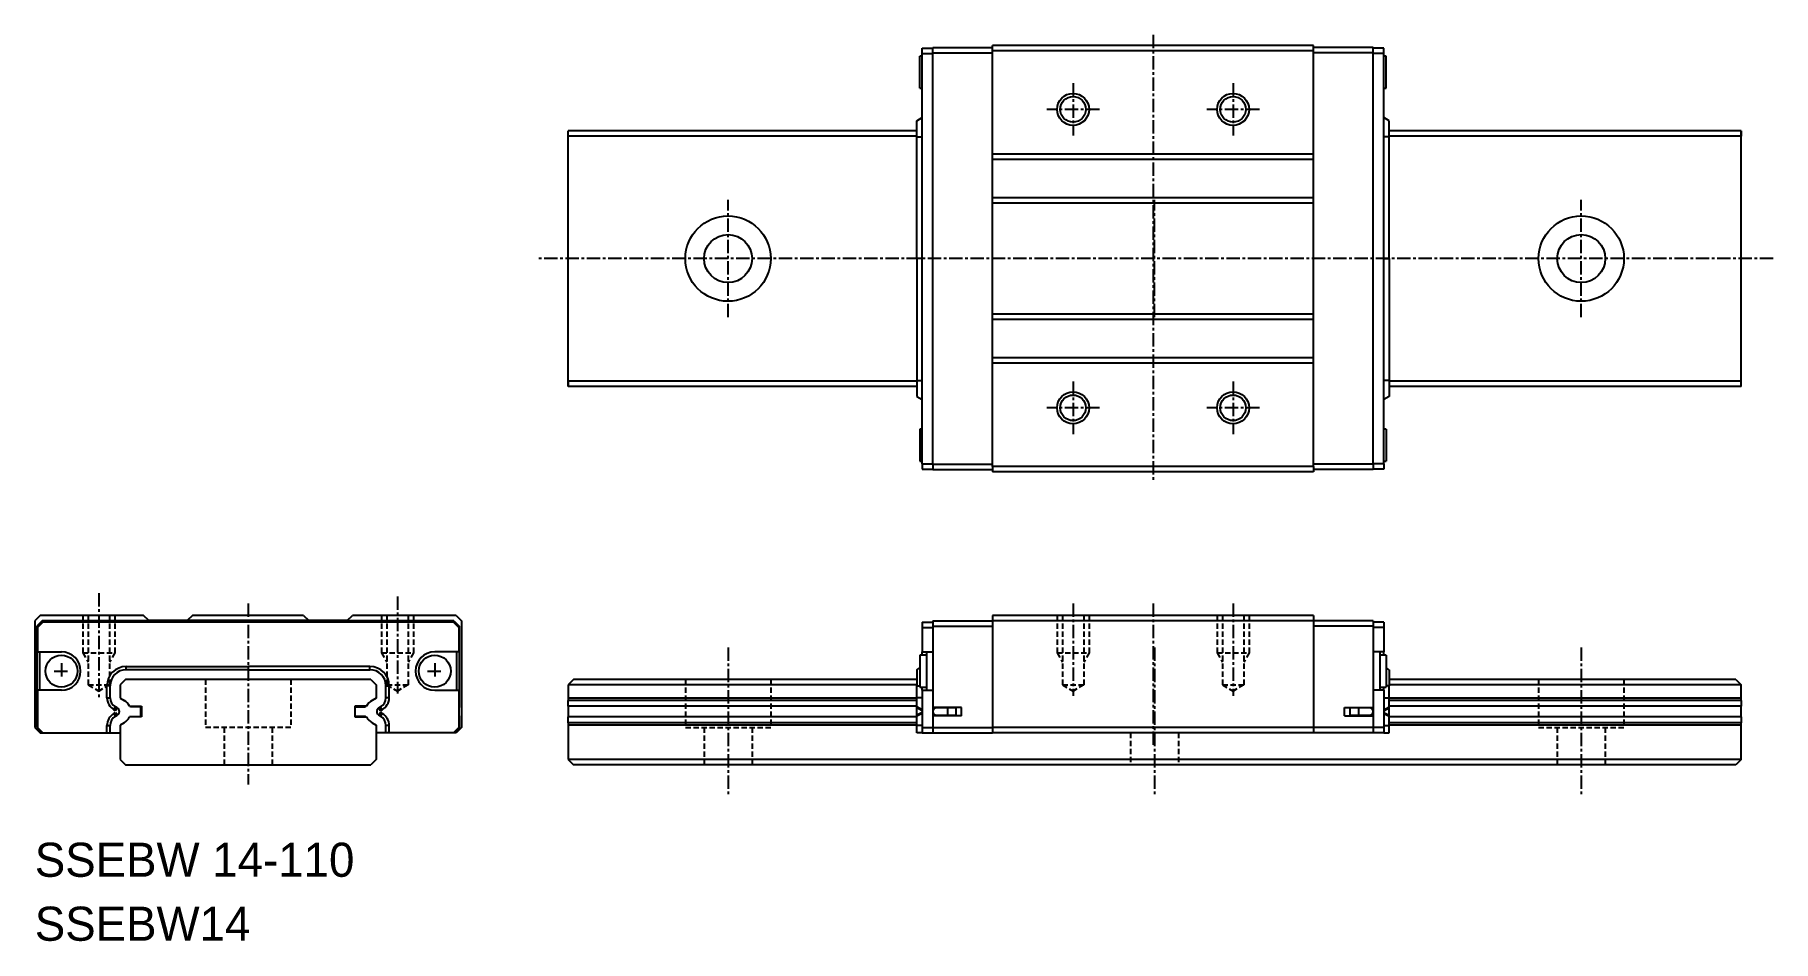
# Model space of a CAD drawing. Extents: x 10 to 173, y 10 to 95.
import ezdxf

# ---------------------------------------------------------------- set-up
doc = ezdxf.new("R2010")
doc.units = 0
doc.linetypes.add('CENTER', pattern=[2, 1.25, -0.25, 0.25, -0.25])
doc.linetypes.add('DASHED', pattern=[0.75, 0.5, -0.25])
doc.layers.get('0').update_dxf_attribs({"linetype": 'CONTINUOUS'})
doc.layers.add('CENTER', color=1, linetype='CENTER')

msp = doc.modelspace()

# ---------------------------------------------------------------- linework, layer by layer
at = {"color": 7, "linetype": 'CONTINUOUS'}
for p, q in [((93.2, 93), (93, 93)), ((93, 90), (93, 93)), ((93.2, 93.75), (94.2, 93.75)), ((93.2, 93.25), (93.2, 93.75)), ((93.2, 54.75), (93.2, 93.25)), ((93.2, 93.25), (94.2, 93.25)), ((94.2, 93.8), (99.8, 93.8)), ((94.2, 93.3), (94.2, 93.8)), ((94.2, 54.7), (94.2, 93.3)), ((94.2, 93.3), (99.8, 93.3)), ((129.9, 94), (99.8, 94)), ((99.8, 93.5), (99.8, 94)), ((99.8, 54.5), (99.8, 93.5)), ((129.9, 93.5), (99.8, 93.5)), ((129.9, 93.5), (129.9, 94)), ((135.5, 93.8), (129.9, 93.8)), ((129.9, 54.5), (129.9, 93.5)), ((135.5, 93.3), (129.9, 93.3)), ((135.5, 93.3), (135.5, 93.8)), ((136.5, 93.75), (135.5, 93.75)), ((135.5, 54.7), (135.5, 93.3)), ((136.5, 93.25), (135.5, 93.25)), ((136.5, 93.25), (136.5, 93.75)), ((136.5, 54.75), (136.5, 93.25)), ((136.7, 93), (136.5, 93)), ((136.7, 90), (136.7, 93)), ((93, 90), (93.2, 90)), ((136.5, 90), (136.7, 90)), ((92.7, 86.93), (93.2, 87.23)), ((92.7, 85.43), (92.7, 86.93)), ((137, 86.93), (136.5, 87.23)), ((137, 85.43), (137, 86.93)), ((92.7, 86), (60, 86)), ((60, 85.5), (60, 86)), ((60, 62), (60, 86)), ((92.7, 85.5), (60, 85.5)), ((92.7, 74), (92.7, 85.43)), ((92.7, 85.43), (93.2, 85.43)), ((137, 85.43), (136.5, 85.43)), ((170, 86), (137, 86)), ((170, 85.5), (137, 85.5)), ((137, 74), (137, 85.43)), ((170, 86), (170, 85.5)), ((170, 62), (170, 86)), ((129.9, 83.8), (99.8, 83.8)), ((129.9, 83.3), (99.8, 83.3)), ((129.9, 79.7), (99.8, 79.7)), ((129.9, 79.2), (99.8, 79.2)), ((92.7, 74), (92.7, 62.57)), ((93.2, 74), (92.7, 74)), ((136.5, 74), (137, 74)), ((137, 74), (137, 62.57)), ((129.9, 68.8), (99.8, 68.8)), ((129.9, 68.3), (99.8, 68.3)), ((129.9, 64.7), (99.8, 64.7)), ((129.9, 64.2), (99.8, 64.2)), ((92.7, 62.5), (60, 62.5)), ((60, 62.5), (60, 62)), ((92.7, 62), (60, 62)), ((92.7, 62.57), (93.2, 62.57)), ((92.7, 62.57), (92.7, 61.07)), ((137, 62.57), (136.5, 62.57)), ((137, 62.57), (137, 61.07)), ((170, 62.5), (137, 62.5)), ((170, 62), (137, 62)), ((170, 62), (170, 62.5)), ((92.7, 61.07), (93.2, 60.77)), ((137, 61.07), (136.5, 60.77)), ((93, 58), (93, 55)), ((93.2, 58), (93, 58)), ((136.7, 58), (136.5, 58)), ((136.7, 58), (136.7, 55)), ((93, 55), (93.2, 55)), ((93.2, 54.75), (93.2, 54.25)), ((93.2, 54.75), (94.2, 54.75)), ((93.2, 54.25), (94.2, 54.25)), ((94.2, 54.7), (99.8, 54.7)), ((94.2, 54.7), (94.2, 54.2)), ((94.2, 54.2), (99.8, 54.2)), ((129.9, 54.5), (99.8, 54.5)), ((99.8, 54.5), (99.8, 54)), ((129.9, 54), (99.8, 54)), ((135.5, 54.7), (129.9, 54.7)), ((129.9, 54.5), (129.9, 54)), ((135.5, 54.2), (129.9, 54.2)), ((136.5, 54.75), (135.5, 54.75)), ((135.5, 54.7), (135.5, 54.2)), ((136.5, 54.25), (135.5, 54.25)), ((136.5, 55), (136.7, 55)), ((136.5, 54.75), (136.5, 54.25)), ((10.5, 40.5), (10, 40)), ((10, 40), (10, 30)), ((10.7, 40), (10.2, 39.5)), ((10.2, 39.5), (10.2, 31.9)), ((10.75, 39.9), (10.25, 39.4)), ((10.25, 39.4), (10.25, 37.1)), ((20.2, 40.5), (10.5, 40.5)), ((49.3, 40), (10.7, 40)), ((49.25, 39.9), (10.75, 39.9)), ((20.7, 40.05), (20.2, 40.5)), ((39.3, 40.05), (20.7, 40.05)), ((24.8, 40.5), (24.3, 40.05)), ((35.2, 40.5), (24.8, 40.5)), ((35.2, 40.5), (35.7, 40.05)), ((39.3, 40.05), (39.8, 40.5)), ((49.5, 40.5), (39.8, 40.5)), ((49.25, 39.9), (49.75, 39.4)), ((49.3, 40), (49.8, 39.5)), ((49.5, 40.5), (50, 40)), ((49.75, 39.4), (49.75, 37.1)), ((49.8, 39.5), (49.8, 31.9)), ((50, 40), (50, 30)), ((93.2, 39.9), (94.2, 39.9)), ((93.2, 39.9), (93.2, 39.4)), ((93.2, 39.4), (93.2, 37.1)), ((93.2, 39.4), (94.2, 39.4)), ((94.2, 40), (99.8, 40)), ((94.2, 40), (94.2, 39.5)), ((94.2, 39.5), (99.8, 39.5)), ((94.2, 39.5), (94.2, 31.9)), ((129.9, 40.5), (99.8, 40.5)), ((99.8, 40.5), (99.8, 40)), ((129.9, 40), (99.8, 40)), ((99.8, 40), (99.8, 30)), ((129.9, 40.5), (129.9, 40)), ((135.5, 40), (129.9, 40)), ((129.9, 40), (129.9, 30)), ((135.5, 39.5), (129.9, 39.5)), ((135.5, 40), (135.5, 39.5)), ((136.5, 39.9), (135.5, 39.9)), ((135.5, 39.5), (135.5, 31.9)), ((136.5, 39.4), (135.5, 39.4)), ((136.5, 39.9), (136.5, 39.4)), ((136.5, 39.4), (136.5, 37.1)), ((10.25, 37.1), (12.5, 37.1)), ((10.45, 37.1), (10.45, 33.5)), ((49.75, 37.1), (47.5, 37.1)), ((49.55, 37.1), (49.55, 33.5)), ((93.6, 36.8), (93, 36.8)), ((93, 36.8), (93, 33.8)), ((93.2, 36.8), (93.2, 37.1)), ((93.2, 37.1), (94.2, 37.1)), ((93.6, 37.1), (93.6, 33.5)), ((136.5, 37.1), (135.5, 37.1)), ((136.1, 37.1), (136.1, 33.5)), ((136.7, 36.8), (136.1, 36.8)), ((136.5, 36.8), (136.5, 37.1)), ((136.7, 36.8), (136.7, 33.8)), ((18.5, 34.5), (18, 34)), ((41.5, 34.5), (18.5, 34.5)), ((18.57, 35.73), (30, 35.73)), ((18.57, 35.43), (18.57, 35.73)), ((30, 35.43), (18.57, 35.43)), ((41.43, 35.73), (30, 35.73)), ((30, 35.73), (30, 35.43)), ((30, 35.43), (41.43, 35.43)), ((41.43, 35.43), (41.43, 35.73)), ((41.5, 34.5), (42, 34)), ((60.5, 34.5), (60, 34)), ((92.7, 34.5), (60.5, 34.5)), ((92.7, 35.43), (93, 35.61)), ((92.7, 35.43), (92.7, 33.93)), ((137, 35.43), (136.7, 35.61)), ((137, 35.43), (137, 33.93)), ((169.5, 34.5), (137, 34.5)), ((169.5, 34.5), (170, 34)), ((10.25, 33.5), (10.25, 30)), ((12.5, 33.5), (10.25, 33.5)), ((16.77, 32.805322), (16.77, 33.93)), ((17.07, 33.93), (16.77, 33.93)), ((16.77, 32.805322), (17.07, 32.805322)), ((17.07, 32.805322), (17.07, 33.93)), ((18, 34), (18, 32.764907)), ((18, 32.764907), (18.3685, 32.552154)), ((42, 32.764907), (41.6315, 32.552154)), ((42, 34), (42, 32.764907)), ((42.93, 33.93), (43.23, 33.93)), ((42.93, 32.805322), (42.93, 33.93)), ((43.23, 32.805322), (42.93, 32.805322)), ((43.23, 32.805322), (43.23, 33.93)), ((47.5, 33.5), (49.75, 33.5)), ((49.75, 33.5), (49.75, 30)), ((92.7, 34), (60, 34)), ((60, 34), (60, 32.764907)), ((92.7, 32.764907), (60, 32.764907)), ((60, 32.764907), (60, 32.552154)), ((92.7, 33.93), (93, 33.93)), ((92.7, 32.805322), (92.7, 33.93)), ((93.2, 32.805322), (92.7, 32.805322)), ((92.7, 31.939296), (92.7, 32.805322)), ((93, 33.8), (93.6, 33.8)), ((93.2, 33.5), (93.2, 33.8)), ((93.2, 33.5), (93.2, 30)), ((93.2, 33.5), (94.2, 33.5)), ((136.5, 33.5), (135.5, 33.5)), ((136.1, 33.8), (136.7, 33.8)), ((136.5, 33.5), (136.5, 33.8)), ((136.5, 33.5), (136.5, 30)), ((136.5, 32.805322), (137, 32.805322)), ((137, 33.93), (136.7, 33.93)), ((170, 34), (137, 34)), ((137, 32.805322), (137, 33.93)), ((137, 31.939296), (137, 32.805322)), ((170, 32.764907), (137, 32.764907)), ((170, 32.764907), (170, 34)), ((170, 32.552154), (170, 32.764907)), ((10.2, 31.9), (10.25, 31.9)), ((10.2, 31.1), (10.2, 31.9)), ((10.2, 31.1), (10.25, 31.1)), ((10.2, 31.1), (10.2, 30)), ((17.42, 31.679489), (17.57, 31.939296)), ((17.580883, 31.586603), (17.42, 31.679489)), ((17.42, 31.320511), (17.580883, 31.413397)), ((17.42, 31.320511), (17.57, 31.060704)), ((17.730883, 31.84641), (17.57, 31.939296)), ((17.57, 31.060704), (17.730883, 31.15359)), ((17.580883, 31.586603), (17.730883, 31.84641)), ((17.580883, 31.413397), (17.730883, 31.15359)), ((18.888805, 32), (20, 32)), ((20, 31), (18.888805, 31)), ((18.966567, 30.999956), (18.988891, 31.049998)), ((18.9889, 31.950006), (18.966568, 32.000056)), ((18.988886, 31.05), (19.95, 31.05)), ((19.95, 31.95), (18.988894, 31.95)), ((19.95, 31.05), (19.95, 31.95)), ((20, 32), (20, 31)), ((40, 32), (40, 31)), ((41.111195, 32), (40, 32)), ((40, 31), (41.111195, 31)), ((40.05, 31.95), (41.011106, 31.95)), ((40.05, 31.05), (40.05, 31.95)), ((41.011114, 31.05), (40.05, 31.05)), ((41.0111, 31.950006), (41.033432, 32.000056)), ((41.033433, 30.999956), (41.011109, 31.049998)), ((42.269117, 31.84641), (42.43, 31.939296)), ((42.419117, 31.586603), (42.269117, 31.84641)), ((42.419117, 31.413397), (42.269117, 31.15359)), ((42.43, 31.060704), (42.269117, 31.15359)), ((42.419117, 31.586603), (42.58, 31.679489)), ((42.58, 31.320511), (42.419117, 31.413397)), ((42.58, 31.679489), (42.43, 31.939296)), ((42.58, 31.320511), (42.43, 31.060704)), ((49.8, 31.9), (49.75, 31.9)), ((49.8, 31.1), (49.75, 31.1)), ((49.8, 31.1), (49.8, 31.9)), ((49.8, 31.1), (49.8, 30)), ((92.7, 32.552154), (60, 32.552154)), ((60, 32), (60, 32.552154)), ((92.7, 32), (60, 32)), ((60, 32), (60, 31)), ((92.7, 31), (60, 31)), ((60, 30.447846), (60, 31)), ((93.2, 31.679489), (92.7, 31.939296)), ((92.7, 31.84641), (92.7, 31.939296)), ((92.7, 31.15359), (92.7, 31.84641)), ((93.2, 31.586603), (92.7, 31.84641)), ((93.2, 31.413397), (92.7, 31.15359)), ((93.2, 31.320511), (92.7, 31.060704)), ((92.7, 31.060704), (92.7, 31.15359)), ((92.7, 30.194678), (92.7, 31.060704)), ((94.2, 31.9), (94.2, 31.1)), ((96.9, 31.9), (94.2, 31.9)), ((96.9, 31.1), (94.2, 31.1)), ((94.2, 31.1), (94.2, 30)), ((95.6, 31.85), (94.55, 31.85)), ((94.55, 31.15), (95.6, 31.15)), ((95, 31.85), (95, 31.9)), ((95, 31.1), (95, 31.15)), ((95.460586, 31.85), (95.460586, 31.9)), ((95.460586, 31.1), (95.460586, 31.15)), ((95.6, 31.5), (95.6, 31.85)), ((96.4, 31.85), (95.6, 31.85)), ((95.6, 31.15), (95.6, 31.5)), ((95.6, 31.15), (96.4, 31.15)), ((96.4, 31.5), (96.4, 31.85)), ((96.4, 31.15), (96.4, 31.5)), ((96.9, 31.1), (96.9, 31.9)), ((132.8, 31.1), (132.8, 31.9)), ((132.8, 31.9), (135.5, 31.9)), ((132.8, 31.1), (135.5, 31.1)), ((133.3, 31.85), (133.3, 31.5)), ((134.1, 31.85), (133.3, 31.85)), ((133.3, 31.5), (133.3, 31.15)), ((133.3, 31.15), (134.1, 31.15)), ((134.1, 31.85), (134.1, 31.5)), ((135.15, 31.85), (134.1, 31.85)), ((134.1, 31.5), (134.1, 31.15)), ((134.1, 31.15), (135.15, 31.15)), ((134.239414, 31.85), (134.239414, 31.9)), ((134.239414, 31.1), (134.239414, 31.15)), ((134.7, 31.85), (134.7, 31.9)), ((134.7, 31.1), (134.7, 31.15)), ((135.5, 31.9), (135.5, 31.1)), ((135.5, 31.1), (135.5, 30)), ((136.5, 31.679489), (137, 31.939296)), ((136.5, 31.586603), (137, 31.84641)), ((136.5, 31.413397), (137, 31.15359)), ((136.5, 31.320511), (137, 31.060704)), ((170, 32.552154), (137, 32.552154)), ((170, 32), (137, 32)), ((137, 31.84641), (137, 31.939296)), ((137, 31.15359), (137, 31.84641)), ((137, 31.060704), (137, 31.15359)), ((137, 30.194678), (137, 31.060704)), ((170, 31), (137, 31)), ((170, 32.552154), (170, 32)), ((170, 31), (170, 32)), ((170, 31), (170, 30.447846)), ((10, 30), (10.5, 29.5)), ((10.2, 30), (10.7, 29.5)), ((10.25, 30), (10.75, 29.5)), ((10.5, 29.5), (10.7, 29.5)), ((10.7, 29.5), (10.75, 29.5)), ((10.75, 29.5), (16.77, 29.5)), ((16.77, 29.5), (16.77, 30.194678)), ((16.77, 30.194678), (17.07, 30.194678)), ((16.77, 29.5), (17.07, 29.5)), ((17.07, 29.5), (17.07, 30.194678)), ((17.07, 29.5), (18, 29.5)), ((18.3685, 30.447846), (18, 30.235093)), ((18, 30.235093), (18, 27)), ((41.6315, 30.447846), (42, 30.235093)), ((42, 30.235093), (42, 27)), ((42.93, 29.5), (42, 29.5)), ((43.23, 30.194678), (42.93, 30.194678)), ((42.93, 29.5), (42.93, 30.194678)), ((43.23, 29.5), (42.93, 29.5)), ((43.23, 29.5), (43.23, 30.194678)), ((49.25, 29.5), (43.23, 29.5)), ((49.75, 30), (49.25, 29.5)), ((49.3, 29.5), (49.25, 29.5)), ((49.8, 30), (49.3, 29.5)), ((49.5, 29.5), (49.3, 29.5)), ((50, 30), (49.5, 29.5)), ((92.7, 30.447846), (60, 30.447846)), ((60, 30.447846), (60, 30.235093)), ((92.7, 30.235093), (60, 30.235093)), ((60, 30.235093), (60, 27)), ((92.7, 29.5), (92.7, 30.194678)), ((93.2, 30.194678), (92.7, 30.194678)), ((93.2, 29.5), (92.7, 29.5)), ((93.2, 30), (93.2, 29.5)), ((93.2, 30), (94.2, 30)), ((93.2, 29.5), (94.2, 29.5)), ((94.2, 30), (99.8, 30)), ((94.2, 30), (94.2, 29.5)), ((94.2, 29.5), (99.8, 29.5)), ((129.9, 30), (99.8, 30)), ((99.8, 30), (99.8, 29.5)), ((129.9, 29.5), (99.8, 29.5)), ((135.5, 30), (129.9, 30)), ((129.9, 30), (129.9, 29.5)), ((135.5, 29.5), (129.9, 29.5)), ((135.5, 30), (135.5, 29.5)), ((136.5, 30), (135.5, 30)), ((136.5, 29.5), (135.5, 29.5)), ((136.5, 30.194678), (137, 30.194678)), ((136.5, 30), (136.5, 29.5)), ((136.5, 29.5), (137, 29.5)), ((170, 30.447846), (137, 30.447846)), ((170, 30.235093), (137, 30.235093)), ((137, 29.5), (137, 30.194678)), ((170, 30.235093), (170, 30.447846)), ((170, 27), (170, 30.235093)), ((18, 27), (18.5, 26.5)), ((18.5, 26.5), (41.5, 26.5)), ((42, 27), (41.5, 26.5)), ((170, 27), (60, 27)), ((60, 27), (60.5, 26.5)), ((169.5, 26.5), (60.5, 26.5)), ((170, 27), (169.5, 26.5))]:
    msp.add_line(p, q, dxfattribs=at)
at = {"color": 3, "linetype": 'DASHED'}
for p, q in [((14.5, 40.5), (14.5, 37)), ((15, 40.5), (15, 34)), ((17, 40.5), (17, 34)), ((17.5, 40.5), (17.5, 37)), ((42.5, 40.5), (42.5, 37)), ((43, 40.5), (43, 34)), ((45, 40.5), (45, 34)), ((45.5, 40.5), (45.5, 37)), ((105.85, 40.5), (105.85, 37)), ((106.35, 40.5), (106.35, 34)), ((108.35, 40.5), (108.35, 34)), ((108.85, 40.5), (108.85, 37)), ((120.85, 40.5), (120.85, 37)), ((121.35, 40.5), (121.35, 34)), ((123.35, 40.5), (123.35, 34)), ((123.85, 40.5), (123.85, 37)), ((14.5, 37), (15, 36.133975)), ((14.5, 37), (17.5, 37)), ((17.5, 37), (17, 36.133975)), ((42.5, 37), (45.5, 37)), ((42.5, 37), (43, 36.133975)), ((45.5, 37), (45, 36.133975)), ((105.85, 37), (108.85, 37)), ((105.85, 37), (106.35, 36.133975)), ((108.85, 37), (108.35, 36.133975)), ((120.85, 37), (121.35, 36.133975)), ((120.85, 37), (123.85, 37)), ((123.85, 37), (123.35, 36.133975)), ((26, 34.5), (26, 30)), ((34, 34.5), (34, 30)), ((71, 34.5), (71, 30)), ((79, 34.5), (79, 30)), ((151, 34.5), (151, 30)), ((159, 34.5), (159, 30)), ((15, 34), (17, 34)), ((15, 34), (16, 33.42265)), ((17, 34), (16, 33.42265)), ((43, 34), (44, 33.42265)), ((43, 34), (45, 34)), ((45, 34), (44, 33.42265)), ((106.35, 34), (108.35, 34)), ((106.35, 34), (107.35, 33.42265)), ((108.35, 34), (107.35, 33.42265)), ((121.35, 34), (122.35, 33.42265)), ((121.35, 34), (123.35, 34)), ((123.35, 34), (122.35, 33.42265)), ((34, 30), (26, 30)), ((27.75, 30), (27.75, 26.5)), ((32.25, 30), (32.25, 26.5)), ((71, 30), (79, 30)), ((72.75, 30), (72.75, 26.5)), ((77.25, 30), (77.25, 26.5)), ((112.75, 29.5), (112.75, 26.5)), ((117.25, 29.5), (117.25, 26.5)), ((151, 30), (159, 30)), ((152.75, 30), (152.75, 26.5)), ((157.25, 30), (157.25, 26.5))]:
    msp.add_line(p, q, dxfattribs=at)
at = {"color": 3, "linetype": 'CONTINUOUS'}
for centre in [(107.35, 88), (122.35, 88), (107.35, 60), (122.35, 60)]:
    msp.add_circle(centre, 1.5, dxfattribs=at)
at = {"color": 7, "linetype": 'CONTINUOUS'}
for centre, radius in [((107.35, 88), 1.2), ((122.35, 88), 1.2), ((75, 74), 4), ((155, 74), 4), ((75, 74), 2.25), ((155, 74), 2.25), ((107.35, 60), 1.2), ((122.35, 60), 1.2), ((12.5, 35.3), 1.5), ((47.5, 35.3), 1.5)]:
    msp.add_circle(centre, radius, dxfattribs=at)
for centre, radius, start, end in [((12.5, 35.3), 1.8, 270, 90), ((47.5, 35.3), 1.8, 90, 270), ((18.570026, 33.929974), 1.800026, 90.000832, 179.999168), ((18.57, 33.93), 1.5, 90, 180), ((41.429974, 33.929974), 1.800026, 0.000832, 89.999168), ((41.43, 33.93), 1.5, 0, 90), ((18.07, 32.805322), 1.3, 180, 240), ((18.07, 32.805322), 1, 180, 240), ((41.93, 32.805322), 1, 300, 0), ((41.93, 32.805322), 1.3, 300, 0), ((18.07, 30.194678), 1.3, 120, 180), ((18.07, 30.194678), 1, 120, 180), ((17.530883, 31.5), 0.4, 300, 60), ((17.7085, 31.409), 1.32, 26.597961, 60), ((17.7085, 31.591), 1.32, 300, 333.402039), ((42.2915, 31.409), 1.32, 120, 153.402039), ((42.2915, 31.591), 1.32, 206.597961, 240), ((42.469117, 31.5), 0.4, 120, 240), ((41.93, 30.194678), 1, 0, 60), ((41.93, 30.194678), 1.3, 0, 60), ((94.55, 31.5), 0.35, 90, 180), ((94.55, 31.5), 0.35, 180, 270), ((135.15, 31.5), 0.35, 0, 90), ((135.15, 31.5), 0.35, 270, 0)]:
    msp.add_arc(centre, radius, start, end, dxfattribs=at)
at = {"layer": 'CENTER', "color": 1, "linetype": 'CENTER'}
for p, q in [((114.85, 95), (114.85, 53)), ((107.35, 90.467), (107.35, 85.533)), ((122.35, 90.467), (122.35, 85.533)), ((109.817, 88), (104.883, 88)), ((124.817, 88), (119.883, 88)), ((75, 68.5), (75, 79.5)), ((115, 68.5), (115, 79.5)), ((155, 68.5), (155, 79.5)), ((173, 74), (57, 74)), ((107.35, 62.467), (107.35, 57.533)), ((122.35, 62.467), (122.35, 57.533)), ((109.817, 60), (104.883, 60)), ((124.817, 60), (119.883, 60)), ((16, 42.6), (16, 32.7)), ((30, 41.633), (30, 24.67244)), ((44, 42.3), (44, 33.2)), ((107.35, 41.633), (107.35, 32.980385)), ((114.85, 41.633), (114.85, 28.367)), ((122.35, 41.640639), (122.35, 32.980385)), ((75, 37.5), (75, 23.5)), ((115, 37.5), (115, 23.5)), ((155, 37.5), (155, 23.5)), ((12.5, 36.033), (12.5, 34.633)), ((47.5, 36.033), (47.5, 34.633)), ((11.817, 35.3), (13.15, 35.3)), ((46.817, 35.3), (48.15, 35.3))]:
    msp.add_line(p, q, dxfattribs=at)

# ---------------------------------------------------------------- texts
at = {"color": 7, "linetype": 'CONTINUOUS'}
for s, p in [('SSEBW 14-110', (10, 16)), ('SSEBW14', (10, 10))]:
    msp.add_text(s, height=3.2, dxfattribs=at).set_placement(p)

doc.saveas('drawing.dxf')
